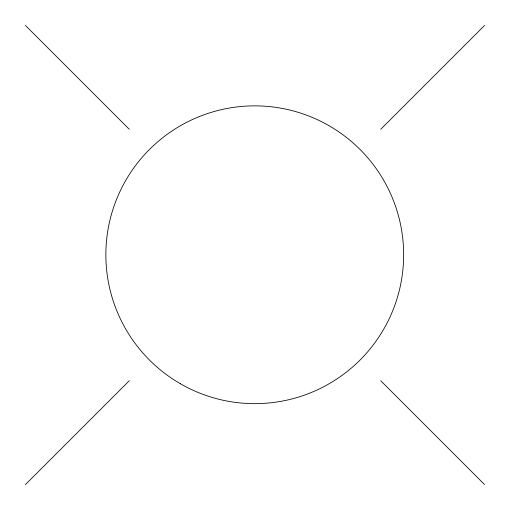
<?xml version="1.0" encoding="UTF-8"?>
<svg xmlns="http://www.w3.org/2000/svg" width="510" height="510" viewBox="0 0 510 510"><rect width="100%" height="100%" fill="white"/><g stroke="black" fill="none" stroke-linecap="round" stroke-linejoin="round"><path stroke-width="0.76" d="M25.5 484.5L129.221 380.779M380.779 129.221L484.5 25.5M25.5 25.5L129.221 129.221M380.779 380.779L484.5 484.5M180.31 383.705A148.894 148.894 0 0 0 403.652 254.758A148.894 148.894 0 0 0 180.31 125.811A148.894 148.894 0 0 0 180.31 383.705"/></g></svg>
